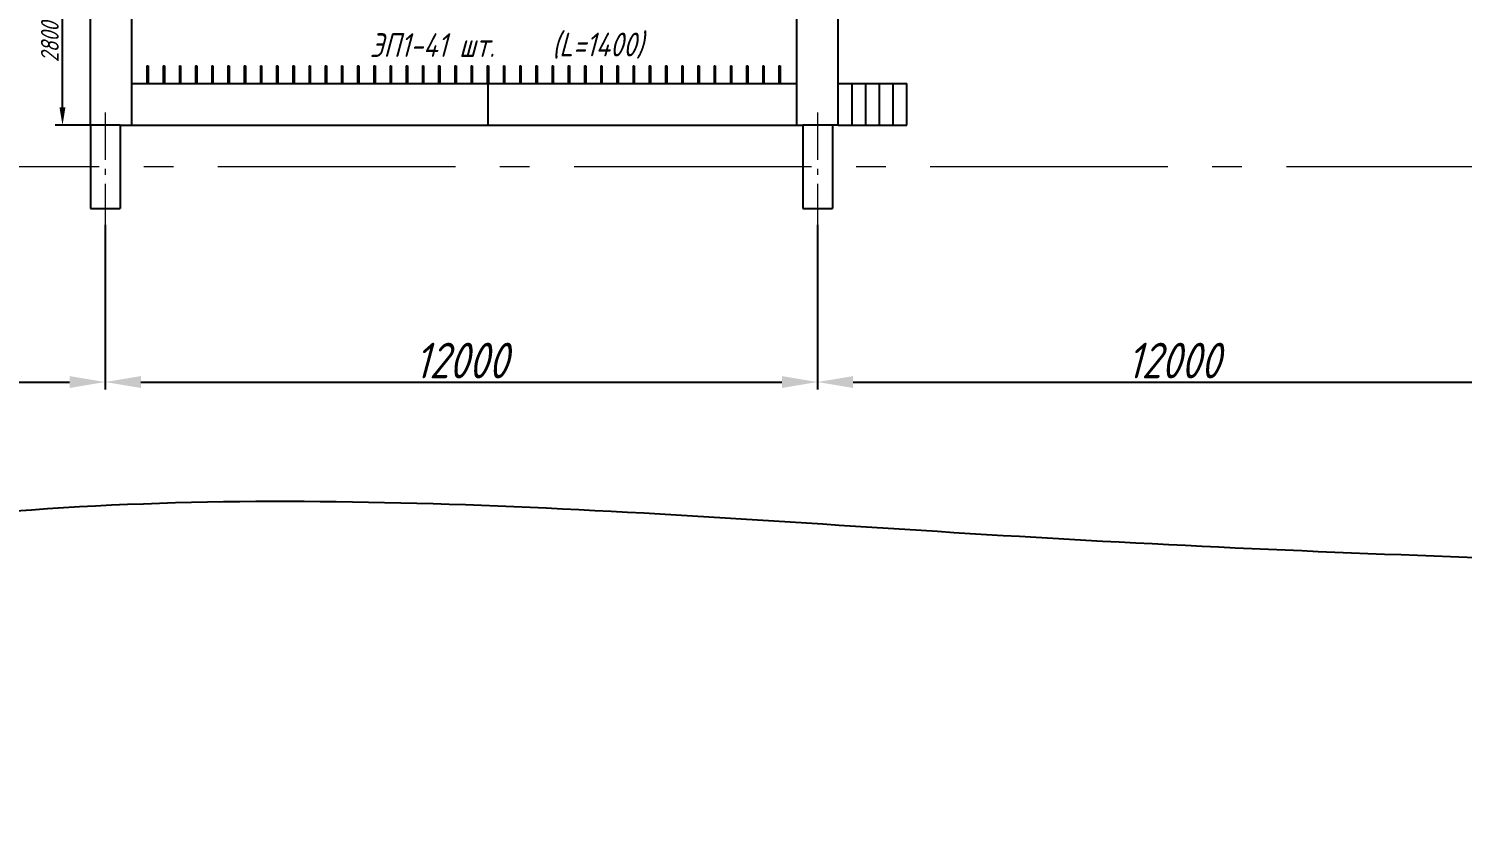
# Model space of a CAD drawing. Header units: millimetres. Extents: x -80926 to 207199, y -554506 to -32322.
# Drawn here: x -15595 to 8558, y -248041 to -234848 of the extents above; entities that cross this region are included whole.
import ezdxf

# ---------------------------------------------------------------- set-up
doc = ezdxf.new("R2010")
doc.units = ezdxf.units.MM
doc.linetypes.add('GOST2.303 6', pattern=[12, 8, -1.5, 1, -1.5])
doc.layers.add('CENTER', color=10, linetype='GOST2.303 6', lineweight=15)
doc.styles.add('GOST 2.304', font='CS_Gost2304.shx', dxfattribs={"oblique": 15})
doc.dimstyles.new('GOST', dxfattribs={"dimscale": 0, "dimtxt": 3, "dimasz": 3, "dimexe": 1.25, "dimexo": 0, "dimtad": 1, "dimtoh": 1, "dimdec": 3, "dimtxsty": 'GOST 2.304', "dimcen": 5, "dimadec": 3, "dimazin": 2, "dimtfac": 0.75, "dimtdec": 4, "dimtmove": 1, "dimatfit": 3, "dimfxl": 0, "dimtolj": 1, "dimarcsym": 0})

# ---------------------------------------------------------------- blocks, each defined once
blk = doc.blocks.new('*D135')
at = {"color": 0, "lineweight": -2}
for p, q in [((-14555, -233673), (-15150, -233673)), ((-15025, -236173), (-15025, -233973)), ((-14555, -236473), (-15150, -236473))]:
    blk.add_line(p, q, dxfattribs=at)
at = {"color": 0}
for points in [[(-15075, -233973), (-14975, -233973), (-15025, -233673)], [(-15075, -236173), (-14975, -236173), (-15025, -236473)]]:
    blk.add_solid(points, dxfattribs=at)
at = {"layer": 'Defpoints', "color": 0}
for p in [(-15025, -233673), (-14555, -233673), (-14555, -236473)]:
    blk.add_point(p, dxfattribs=at)
at = {"color": 0, "insert": (-15238, -235073), "char_height": 300, "attachment_point": 5, "rotation": 90, "style": 'GOST 2.304'}
blk.add_mtext('\\A1;2800', dxfattribs=at)
blk = doc.blocks.new('*D138')
at = {"color": 0, "lineweight": -2}
for p, q in [((-2305, -238148), (-2305, -240922)), ((9695, -238148), (9695, -240922)), ((-1705, -240797), (9095, -240797))]:
    blk.add_line(p, q, dxfattribs=at)
at = {"color": 0}
for points in [[(-1705, -240697), (-1705, -240897), (-2305, -240797)], [(9095, -240697), (9095, -240897), (9695, -240797)]]:
    blk.add_solid(points, dxfattribs=at)
at = {"layer": 'Defpoints', "color": 0}
for p in [(-2305, -238148), (9695, -238148), (9695, -240797)]:
    blk.add_point(p, dxfattribs=at)
at = {"color": 0, "insert": (3695, -240435), "char_height": 600, "attachment_point": 5, "style": 'GOST 2.304'}
blk.add_mtext('\\A1;12000', dxfattribs=at)
blk = doc.blocks.new('*D139')
at = {"color": 0, "lineweight": -2}
for p, q in [((-14305, -238148), (-14305, -240922)), ((-2305, -238148), (-2305, -240922)), ((-13705, -240797), (-2905, -240797))]:
    blk.add_line(p, q, dxfattribs=at)
at = {"color": 0}
for points in [[(-13705, -240697), (-13705, -240897), (-14305, -240797)], [(-2905, -240697), (-2905, -240897), (-2305, -240797)]]:
    blk.add_solid(points, dxfattribs=at)
at = {"layer": 'Defpoints', "color": 0}
for p in [(-14305, -238148), (-2305, -238148), (-2305, -240797)]:
    blk.add_point(p, dxfattribs=at)
at = {"color": 0, "insert": (-8305, -240435), "char_height": 600, "attachment_point": 5, "style": 'GOST 2.304'}
blk.add_mtext('\\A1;12000', dxfattribs=at)
blk = doc.blocks.new('*D140')
at = {"color": 0, "lineweight": -2}
for p, q in [((-26305, -238148), (-26305, -240922)), ((-14305, -238148), (-14305, -240922)), ((-25705, -240797), (-14905, -240797))]:
    blk.add_line(p, q, dxfattribs=at)
at = {"color": 0}
for points in [[(-25705, -240697), (-25705, -240897), (-26305, -240797)], [(-14905, -240697), (-14905, -240897), (-14305, -240797)]]:
    blk.add_solid(points, dxfattribs=at)
at = {"layer": 'Defpoints', "color": 0}
for p in [(-26305, -238148), (-14305, -238148), (-14305, -240797)]:
    blk.add_point(p, dxfattribs=at)
at = {"color": 0, "insert": (-20305, -240435), "char_height": 600, "attachment_point": 5, "style": 'GOST 2.304'}
blk.add_mtext('\\A1;12000', dxfattribs=at)

msp = doc.modelspace()

# ---------------------------------------------------------------- linework, layer by layer
for p, q in [((-14554.6742, -236473.1406), (-14554.6742, -233673.1406)), ((-13854.6742, -236473.1406), (-13854.6742, -233673.1406)), ((-2654.6742, -236473.1406), (-2654.6742, -233673.1406)), ((-1954.6742, -236473.1406), (-1954.6742, -233673.1406)), ((-13601.6742, -235473.1406), (-13601.6742, -235773.1406)), ((-13601.6742, -235473.7436), (-13581.6742, -235473.7436)), ((-13581.6742, -235473.1406), (-13581.6742, -235773.1406)), ((-13328.6742, -235473.1406), (-13328.6742, -235773.1406)), ((-13328.6742, -235473.7436), (-13308.6742, -235473.7436)), ((-13308.6742, -235473.1406), (-13308.6742, -235773.1406)), ((-13055.6742, -235473.1406), (-13055.6742, -235773.1406)), ((-13055.6742, -235473.7436), (-13035.6742, -235473.7436)), ((-13035.6742, -235473.1406), (-13035.6742, -235773.1406)), ((-12782.6742, -235473.1406), (-12782.6742, -235773.1406)), ((-12782.6742, -235473.7436), (-12762.6742, -235473.7436)), ((-12762.6742, -235473.1406), (-12762.6742, -235773.1406)), ((-12509.6742, -235473.1406), (-12509.6742, -235773.1406)), ((-12509.6742, -235473.7436), (-12489.6742, -235473.7436)), ((-12489.6742, -235473.1406), (-12489.6742, -235773.1406)), ((-12236.6742, -235473.1406), (-12236.6742, -235773.1406)), ((-12236.6742, -235473.7436), (-12216.6742, -235473.7436)), ((-12216.6742, -235473.1406), (-12216.6742, -235773.1406)), ((-11963.6742, -235473.1406), (-11963.6742, -235773.1406)), ((-11963.6742, -235473.7436), (-11943.6742, -235473.7436)), ((-11943.6742, -235473.1406), (-11943.6742, -235773.1406)), ((-11690.6742, -235473.1406), (-11690.6742, -235773.1406)), ((-11690.6742, -235473.7436), (-11670.6742, -235473.7436)), ((-11670.6742, -235473.1406), (-11670.6742, -235773.1406)), ((-11417.6742, -235473.1406), (-11417.6742, -235773.1406)), ((-11417.6742, -235473.7436), (-11397.6742, -235473.7436)), ((-11397.6742, -235473.1406), (-11397.6742, -235773.1406)), ((-11144.6742, -235473.1406), (-11144.6742, -235773.1406)), ((-11144.6742, -235473.7436), (-11124.6742, -235473.7436)), ((-11124.6742, -235473.1406), (-11124.6742, -235773.1406)), ((-10871.6742, -235473.1406), (-10871.6742, -235773.1406)), ((-10871.6742, -235473.7436), (-10851.6742, -235473.7436)), ((-10851.6742, -235473.1406), (-10851.6742, -235773.1406)), ((-10598.6742, -235473.1406), (-10598.6742, -235773.1406)), ((-10598.6742, -235473.7436), (-10578.6742, -235473.7436)), ((-10578.6742, -235473.1406), (-10578.6742, -235773.1406)), ((-10325.6742, -235473.1406), (-10325.6742, -235773.1406)), ((-10325.6742, -235473.7436), (-10305.6742, -235473.7436)), ((-10305.6742, -235473.1406), (-10305.6742, -235773.1406)), ((-10052.6742, -235473.1406), (-10052.6742, -235773.1406)), ((-10052.6742, -235473.7436), (-10032.6742, -235473.7436)), ((-10032.6742, -235473.1406), (-10032.6742, -235773.1406)), ((-9779.6742, -235473.1406), (-9779.6742, -235773.1406)), ((-9779.6742, -235473.7436), (-9759.6742, -235473.7436)), ((-9759.6742, -235473.1406), (-9759.6742, -235773.1406)), ((-9506.6742, -235473.1406), (-9506.6742, -235773.1406)), ((-9506.6742, -235473.7436), (-9486.6742, -235473.7436)), ((-9486.6742, -235473.1406), (-9486.6742, -235773.1406)), ((-9233.6742, -235473.1406), (-9233.6742, -235773.1406)), ((-9233.6742, -235473.7436), (-9213.6742, -235473.7436)), ((-9213.6742, -235473.1406), (-9213.6742, -235773.1406)), ((-8960.6742, -235473.1406), (-8960.6742, -235773.1406)), ((-8960.6742, -235473.7436), (-8940.6742, -235473.7436)), ((-8940.6742, -235473.1406), (-8940.6742, -235773.1406)), ((-8687.6742, -235473.1406), (-8687.6742, -235773.1406)), ((-8687.6742, -235473.7436), (-8667.6742, -235473.7436)), ((-8667.6742, -235473.1406), (-8667.6742, -235773.1406)), ((-8414.6742, -235473.1406), (-8414.6742, -235773.1406)), ((-8414.6742, -235473.7436), (-8394.6742, -235473.7436)), ((-8394.6742, -235473.1406), (-8394.6742, -235773.1406)), ((-8141.6742, -235473.1406), (-8141.6742, -235773.1406)), ((-8141.6742, -235473.7436), (-8121.6742, -235473.7436)), ((-8121.6742, -235473.1406), (-8121.6742, -235773.1406)), ((-7868.6742, -235473.1406), (-7868.6742, -235773.1406)), ((-7868.6742, -235473.7436), (-7848.6742, -235473.7436)), ((-7848.6742, -235473.1406), (-7848.6742, -235773.1406)), ((-7595.6742, -235473.1406), (-7595.6742, -235773.1406)), ((-7595.6742, -235473.7436), (-7575.6742, -235473.7436)), ((-7575.6742, -235473.1406), (-7575.6742, -235773.1406)), ((-7322.6742, -235473.1406), (-7322.6742, -235773.1406)), ((-7322.6742, -235473.7436), (-7302.6742, -235473.7436)), ((-7302.6742, -235473.1406), (-7302.6742, -235773.1406)), ((-7049.6742, -235473.1406), (-7049.6742, -235773.1406)), ((-7049.6742, -235473.7436), (-7029.6742, -235473.7436)), ((-7029.6742, -235473.1406), (-7029.6742, -235773.1406)), ((-6776.6742, -235473.1406), (-6776.6742, -235773.1406)), ((-6776.6742, -235473.7436), (-6756.6742, -235473.7436)), ((-6756.6742, -235473.1406), (-6756.6742, -235773.1406)), ((-6503.6742, -235473.1406), (-6503.6742, -235773.1406)), ((-6503.6742, -235473.7436), (-6483.6742, -235473.7436)), ((-6483.6742, -235473.1406), (-6483.6742, -235773.1406)), ((-6230.6742, -235473.1406), (-6230.6742, -235773.1406)), ((-6230.6742, -235473.7436), (-6210.6742, -235473.7436)), ((-6210.6742, -235473.1406), (-6210.6742, -235773.1406)), ((-5957.6742, -235473.1406), (-5957.6742, -235773.1406)), ((-5957.6742, -235473.7436), (-5937.6742, -235473.7436)), ((-5937.6742, -235473.1406), (-5937.6742, -235773.1406)), ((-5684.6742, -235473.1406), (-5684.6742, -235773.1406)), ((-5684.6742, -235473.7436), (-5664.6742, -235473.7436)), ((-5664.6742, -235473.1406), (-5664.6742, -235773.1406)), ((-5411.6742, -235473.1406), (-5411.6742, -235773.1406)), ((-5411.6742, -235473.7436), (-5391.6742, -235473.7436)), ((-5391.6742, -235473.1406), (-5391.6742, -235773.1406)), ((-5138.6742, -235473.1406), (-5138.6742, -235773.1406)), ((-5138.6742, -235473.7436), (-5118.6742, -235473.7436)), ((-5118.6742, -235473.1406), (-5118.6742, -235773.1406)), ((-4865.6742, -235473.1406), (-4865.6742, -235773.1406)), ((-4865.6742, -235473.7436), (-4845.6742, -235473.7436)), ((-4845.6742, -235473.1406), (-4845.6742, -235773.1406)), ((-4592.6742, -235473.1406), (-4592.6742, -235773.1406)), ((-4592.6742, -235473.7436), (-4572.6742, -235473.7436)), ((-4572.6742, -235473.1406), (-4572.6742, -235773.1406)), ((-4319.6742, -235473.1406), (-4319.6742, -235773.1406)), ((-4319.6742, -235473.7436), (-4299.6742, -235473.7436)), ((-4299.6742, -235473.1406), (-4299.6742, -235773.1406)), ((-4046.6742, -235473.1406), (-4046.6742, -235773.1406)), ((-4046.6742, -235473.7436), (-4026.6742, -235473.7436)), ((-4026.6742, -235473.1406), (-4026.6742, -235773.1406)), ((-3773.6742, -235473.1406), (-3773.6742, -235773.1406)), ((-3773.6742, -235473.7436), (-3753.6742, -235473.7436)), ((-3753.6742, -235473.1406), (-3753.6742, -235773.1406)), ((-3500.6742, -235473.1406), (-3500.6742, -235773.1406)), ((-3500.6742, -235473.7436), (-3480.6742, -235473.7436)), ((-3480.6742, -235473.1406), (-3480.6742, -235773.1406)), ((-3227.6742, -235473.1406), (-3227.6742, -235773.1406)), ((-3227.6742, -235473.7436), (-3207.6742, -235473.7436)), ((-3207.6742, -235473.1406), (-3207.6742, -235773.1406)), ((-2954.6742, -235473.1406), (-2954.6742, -235773.1406)), ((-2954.6742, -235473.7436), (-2934.6742, -235473.7436)), ((-2934.6742, -235473.1406), (-2934.6742, -235773.1406)), ((-13854.6742, -235773.1406), (-2654.6742, -235773.1406)), ((-7854.6742, -236473.1406), (-7854.6742, -235773.1406)), ((-2654.6742, -236473.1406), (-2654.6742, -235773.1406)), ((-1954.6742, -235773.1406), (-799.6742, -235773.1406)), ((-1723.6742, -236473.1406), (-1723.6742, -235773.1406)), ((-1492.6742, -236473.1406), (-1492.6742, -235773.1406)), ((-1261.6742, -236473.1406), (-1261.6742, -235773.1406)), ((-1030.6742, -236473.1406), (-1030.6742, -235773.1406)), ((-799.6742, -236473.1406), (-799.6742, -235773.1406)), ((-14054.6742, -236473.1406), (-14554.6742, -236473.1406)), ((-14554.6742, -236473.1406), (-14554.6742, -237873.1406)), ((-14054.6742, -236473.1406), (-14054.6742, -237873.1406)), ((-14054.6742, -236473.1406), (-2554.6742, -236473.1406)), ((-1954.6742, -236473.1406), (-2554.6742, -236473.1406)), ((-2554.6742, -236473.1406), (-2554.6742, -237873.1406)), ((-2054.6742, -236473.1406), (-2054.6742, -237873.1406)), ((-1954.6742, -236473.1406), (-799.6742, -236473.1406)), ((-14554.6742, -237873.1406), (-14054.6742, -237873.1406)), ((-2554.6742, -237873.1406), (-2054.6742, -237873.1406))]:
    msp.add_line(p, q)
msp.add_open_spline([(-40349.0042, -216773.1406), (-40496.419, -217179.7174), (-41551.1805, -224116.3418), (-41893.8159, -226834.3425), (-42924.5922, -239598.129), (-31311.7583, -246166.9725), (-17033.9426, -241933.2984), (778.5663, -243560.739), (16898.6738, -244026.1311), (32003.4583, -243779.8118), (53498.7453, -249132.3452), (50391.727, -233755.378), (53284.0997, -225699.4628), (50877.3405, -219626.2566), (49816.7235, -214015.9521), (48185.4437, -214101.0001), (46499.7454, -214095.9545), (46285.3258, -214034.8615)], degree=3, knots=[801.6625174448, 801.6625174448, 801.6625174448, 801.6625174448, 2111.8071712127, 11138.3698301209, 23394.6988272199, 31668.3245429155, 50102.1857783468, 67549.1935370648, 85138.7487895182, 97029.3574073722, 117856.6013994624, 126232.1472898463, 136100.3298398128, 142525.9250569345, 147083.6997114652, 148988.7913002833, 149566.3012723248, 149566.3012723248, 149566.3012723248, 149566.3012723248])
at = {"layer": 'CENTER', "ltscale": 100}
for p, q in [((-14304.6742, -236257.6577), (-14304.6742, -238148.1809)), ((-2304.6742, -236257.6577), (-2304.6742, -238148.1809))]:
    msp.add_line(p, q, dxfattribs=at)
at = {"layer": 'CENTER', "ltscale": 500}
msp.add_line((45594.4256, -237173.1406), (-38800.8425, -237173.1406), dxfattribs=at)

# ---------------------------------------------------------------- texts
at = {"char_height": 400, "width": 5509.146457, "attachment_point": 1, "style": 'GOST 2.304'}
for s, insert in [('ЭП1-41 шт.', (-9849.6745, -234923.7837)), ('(L=1400)', (-6777.5294, -234913.9641))]:
    msp.add_mtext(s, dxfattribs=dict(at, insert=insert))

# ---------------------------------------------------------------- dimensions: what is measured, and where the dimension line sits
dim = msp.add_linear_dim(base=(-15025.4423, -233673.1406), p1=(-14554.6742, -236473.1406), p2=(-14554.6742, -233673.1406), angle=90, dimstyle='GOST', override={"dimscale": 100})
dim.commit()
dim.dimension.update_dxf_attribs({"geometry": '*D135', "text_midpoint": (-15237.9423, -235073.1406)})
for base, p1, p2, picture, middle in [((-14304.6742, -240797.0034), (-26304.6742, -238148.1809), (-14304.6742, -238148.1809), '*D140', (-20304.6742, -240434.5034)), ((-2304.6742, -240797.0034), (-14304.6742, -238148.1809), (-2304.6742, -238148.1809), '*D139', (-8304.6742, -240434.5034)), ((9695.3258, -240797.0034), (-2304.6742, -238148.1809), (9695.3258, -238148.1809), '*D138', (3695.3258, -240434.5034))]:
    dim = msp.add_linear_dim(base=base, p1=p1, p2=p2, dimstyle='GOST', override={"dimscale": 100, "dimtxt": 6, "dimasz": 6, "dimsah": 1})
    dim.commit()
    dim.dimension.update_dxf_attribs({"geometry": picture, "text_midpoint": middle})

doc.saveas('drawing.dxf')
